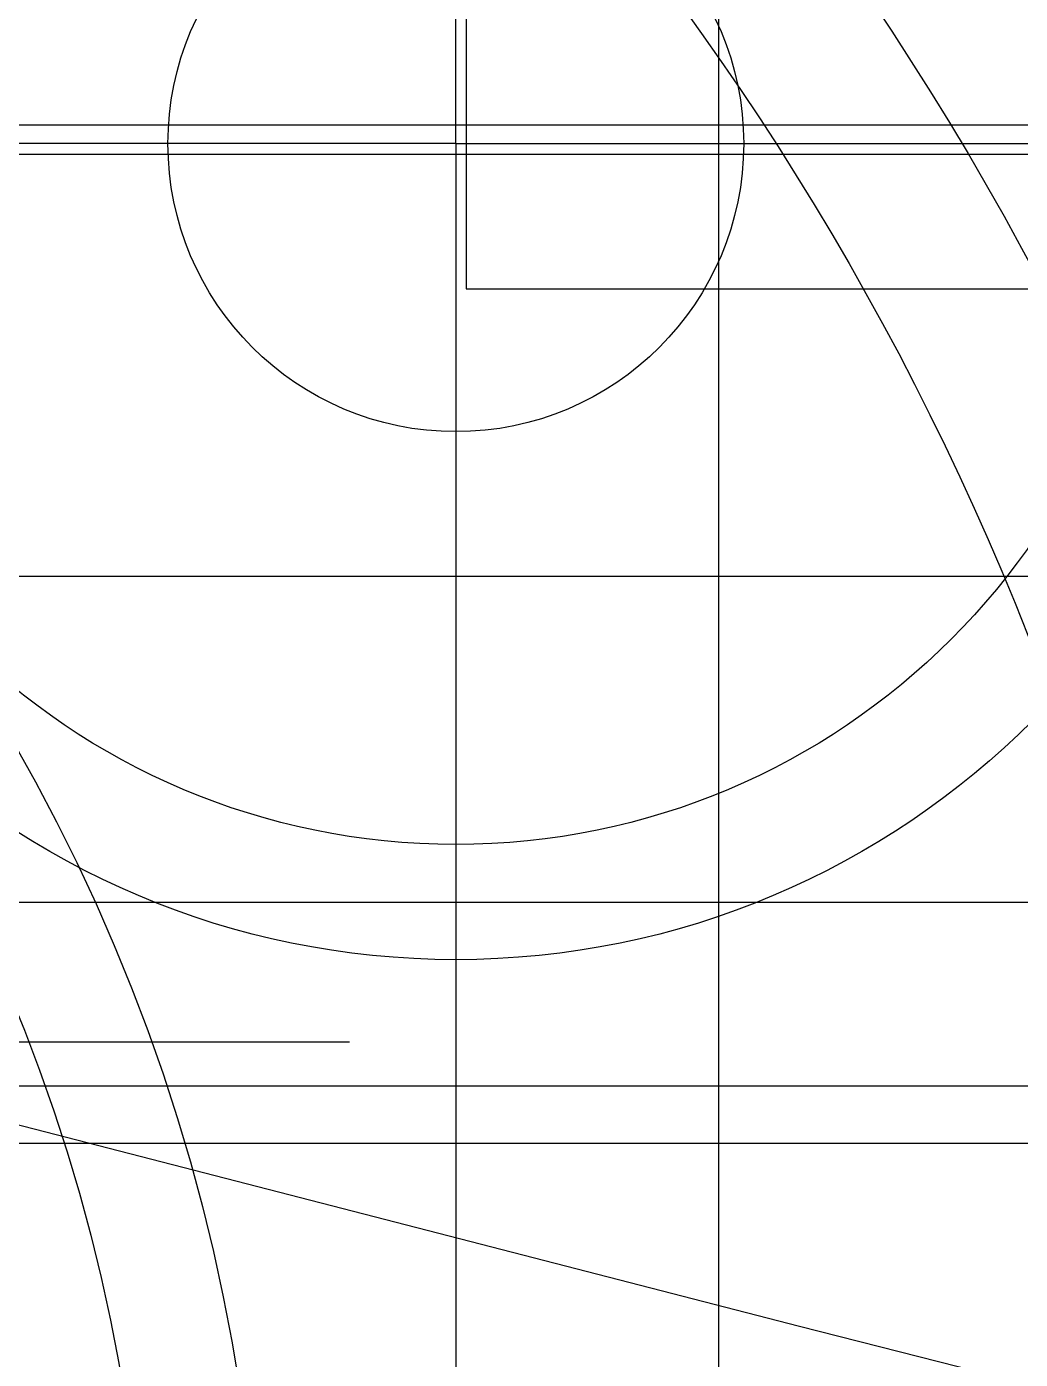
# Model space of a CAD drawing. Extents: x -381 to 213, y -63 to 250.
# Drawn here: x -101 to -90.64, y 15.91 to 29.79 of the extents above; entities that cross this region are included whole.
import ezdxf

# ---------------------------------------------------------------- set-up
doc = ezdxf.new("R2010")
doc.units = 0
doc.header["$MEASUREMENT"] = 0
for name, pattern in [('K5LT65535', [0]), ('K5LT_AXLED', [19.5, 15, -1.5, 1.5, -1.5]), ('K5LT_BASIC', [0])]:
    doc.linetypes.add(name, pattern=pattern)
doc.layers.add('Системный слой', color=7, linetype='Continuous')

# ---------------------------------------------------------------- blocks, each defined once
blk = doc.blocks.new('*U')
at = {"layer": 'Системный слой', "color": 5, "linetype": 'K5LT_BASIC'}
for p, q in [((0.099, 28.32), (0.099, -1.68)), ((43.495, 21.831), (-41.505, 21.831)), ((33.378, 11.223), (-46.622, 11.223)), ((-168.83, -0.277), (156.17, -0.277)), ((0.099, -1.68), (20.099, -1.68))]:
    blk.add_line(p, q, dxfattribs=at)
at = {"layer": 'Системный слой', "color": 30, "linetype": 'K5LT_AXLED'}
for p, q in [((-0.009, -0.168), (-0.009, 22.982)), ((-0.009, -0.168), (-0.009, 21.632)), ((-118.058, 12.608), (-108.558, 12.608)), ((-0.009, -0.168), (-0.009, 9.132)), ((-0.009, -0.168), (-23.159, -0.168)), ((-0.009, -0.168), (-21.809, -0.168)), ((-0.009, -0.168), (-9.309, -0.168)), ((-0.009, -0.168), (23.141, -0.168)), ((-0.009, -0.168), (-0.009, -23.318)), ((-0.009, -0.168), (21.791, -0.168)), ((-0.009, -0.168), (-0.009, -21.968)), ((-0.009, -0.168), (9.291, -0.168)), ((-0.009, -0.168), (-0.009, -9.468))]:
    blk.add_line(p, q, dxfattribs=at)
blk = doc.blocks.new('*F')
at = {"layer": 'Системный слой', "color": 5, "linetype": 'K5LT65535'}
for points in [[(-51.102, 49.761), (-128.234, 22.87), (-130.112, 20.429), (-130.112, 14.065), (-53.877, 14.065), (-43.829, 42.392), (-43.829, 45.933)], [(-51.58, 12.152), (-51.58, 15.788), (-42.68, 41.722), (-39.714, 44.689), (1.149, 44.689), (2.728, 43.11), (2.728, -18.333), (0.766, -21.534), (-1.148, -21.534)], [(-2.296, 17.128), (-38.374, 17.128), (-38.374, 39.425), (-36.125, 41.674), (-4.114, 41.674), (-2.313, 39.736), (-2.296, 17.128)], [(128.857, 7.143), (119.127, 9.616), (108.601, 12.327), (95.602, 15.038), (84.677, 16.952), (74.549, 18.468), (64.596, 19.329)], [(61.31, -34.166), (-32.345, -34.121), (-47.082, -29.094), (-58.662, -6.988), (-60.958, -2.49), (-65.073, -0.385), (-75.983, 2.103), (-86.605, 2.103), (-95.888, 2.103), (-104.022, -0.385), (-108.998, -5.361), (-114.262, -13.687), (-130.243, -13.687), (-130.243, 12.152), (-51.58, 12.152), (-42.01, -15.983), (-39.427, -18.567), (-35.886, -20.385), (-31.867, -21.534), (54.835, -21.534), (57.084, -19.285), (57.084, 15.692), (64.596, 15.692), (64.622, 7.622)]]:
    blk.add_lwpolyline(points, dxfattribs=at)
at = {"layer": 'Системный слой', "color": 5, "linetype": 'K5LT_BASIC'}
for centre, radius in [((94.013, 5.981), 62.534), ((94.013, 5.981), 62.534), ((94.013, 5.981), 37.817), ((94.013, 5.981), 37.817), ((94.013, 5.981), 31.192), ((94.013, 5.981), 31.192), ((94.013, 5.982), 29.543), ((94.013, 5.982), 29.543), ((-0.009, -0.168), 21.15), ((-0.009, -0.168), 19.8), ((-0.009, -0.168), 8.5), ((-0.009, -0.168), 7.3), ((-21.536, -16.111), 19.5), ((-0.009, -0.168), 3), ((-21.536, -16.111), 18.3)]:
    blk.add_circle(centre, radius, dxfattribs=at)
at = {"layer": 'Системный слой'}
blk.add_blockref('*U', (0, 0), dxfattribs=at)
blk.add_blockref('*U', (0, 0), dxfattribs=at)
blk.add_blockref('*U', (0, 0), dxfattribs=at)
blk.add_blockref('*U', (0, 0), dxfattribs=at)
blk.add_blockref('*U', (0, 0), dxfattribs=at)
blk.add_blockref('*U', (0, 0), dxfattribs=at)
blk.add_blockref('*U', (0, 0), dxfattribs=at)
blk.add_blockref('*U', (0, 0), dxfattribs=at)
blk.add_blockref('*U', (0, 0), dxfattribs=at)
blk.add_blockref('*U', (0, 0), dxfattribs=at)
blk.add_blockref('*U', (0, 0), dxfattribs=at)
blk.add_blockref('*U', (0, 0), dxfattribs=at)
blk.add_blockref('*U', (0, 0), dxfattribs=at)
blk.add_blockref('*U', (0, 0), dxfattribs=at)
blk.add_blockref('*U', (0, 0), dxfattribs=at)
blk.add_blockref('*U', (0, 0), dxfattribs=at)
blk.add_blockref('*U', (0, 0), dxfattribs=at)
blk.add_blockref('*U', (0, 0), dxfattribs=at)
blk.add_blockref('*U', (0, 0), dxfattribs=at)
blk.add_blockref('*U', (0, 0), dxfattribs=at)
blk.add_blockref('*U', (0, 0), dxfattribs=at)
blk.add_blockref('*U', (0, 0), dxfattribs=at)
blk.add_blockref('*U', (0, 0), dxfattribs=at)
blk.add_blockref('*U', (0, 0), dxfattribs=at)
blk.add_blockref('*U', (0, 0), dxfattribs=at)
blk.add_blockref('*U', (0, 0), dxfattribs=at)
blk.add_blockref('*U', (0, 0), dxfattribs=at)
blk.add_blockref('*U', (0, 0), dxfattribs=at)
blk.add_blockref('*U', (0, 0), dxfattribs=at)
blk.add_blockref('*U', (0, 0), dxfattribs=at)
blk.add_blockref('*U', (0, 0), dxfattribs=at)
blk.add_blockref('*U', (0, 0), dxfattribs=at)
blk.add_blockref('*U', (0, 0), dxfattribs=at)
blk.add_blockref('*U', (0, 0), dxfattribs=at)
blk.add_blockref('*U', (0, 0), dxfattribs=at)
blk.add_blockref('*U', (0, 0), dxfattribs=at)
blk.add_blockref('*U', (0, 0), dxfattribs=at)
blk.add_blockref('*U', (0, 0), dxfattribs=at)
blk.add_blockref('*U', (0, 0), dxfattribs=at)
blk.add_blockref('*U', (0, 0), dxfattribs=at)
blk.add_blockref('*U', (0, 0), dxfattribs=at)
blk.add_blockref('*U', (0, 0), dxfattribs=at)
blk.add_blockref('*U', (0, 0), dxfattribs=at)
blk.add_blockref('*U', (0, 0), dxfattribs=at)
blk.add_blockref('*U', (0, 0), dxfattribs=at)
blk.add_blockref('*U', (0, 0), dxfattribs=at)
blk.add_blockref('*U', (0, 0), dxfattribs=at)
blk.add_blockref('*U', (0, 0), dxfattribs=at)
blk.add_blockref('*U', (0, 0), dxfattribs=at)
blk.add_blockref('*U', (0, 0), dxfattribs=at)
blk.add_blockref('*U', (0, 0), dxfattribs=at)
blk.add_blockref('*U', (0, 0), dxfattribs=at)
blk.add_blockref('*U', (0, 0), dxfattribs=at)
blk.add_blockref('*U', (0, 0), dxfattribs=at)
blk.add_blockref('*U', (0, 0), dxfattribs=at)
blk.add_blockref('*U', (0, 0), dxfattribs=at)
blk.add_blockref('*U', (0, 0), dxfattribs=at)
blk.add_blockref('*U', (0, 0), dxfattribs=at)
blk.add_blockref('*U', (0, 0), dxfattribs=at)
blk.add_blockref('*U', (0, 0), dxfattribs=at)
blk.add_blockref('*U', (0, 0), dxfattribs=at)
blk.add_blockref('*U', (0, 0), dxfattribs=at)
blk.add_blockref('*U', (0, 0), dxfattribs=at)
blk.add_blockref('*U', (0, 0), dxfattribs=at)
blk.add_blockref('*U', (0, 0), dxfattribs=at)
blk.add_blockref('*U', (0, 0), dxfattribs=at)
blk.add_blockref('*U', (0, 0), dxfattribs=at)
blk.add_blockref('*U', (0, 0), dxfattribs=at)
blk.add_blockref('*U', (0, 0), dxfattribs=at)
blk.add_blockref('*U', (0, 0), dxfattribs=at)
blk.add_blockref('*U', (0, 0), dxfattribs=at)
blk.add_blockref('*U', (0, 0), dxfattribs=at)
blk.add_blockref('*U', (0, 0), dxfattribs=at)
blk.add_blockref('*U', (0, 0), dxfattribs=at)
blk.add_blockref('*U', (0, 0), dxfattribs=at)
blk.add_blockref('*U', (0, 0), dxfattribs=at)
blk.add_blockref('*U', (0, 0), dxfattribs=at)
blk.add_blockref('*U', (0, 0), dxfattribs=at)
blk.add_blockref('*U', (0, 0), dxfattribs=at)
blk.add_blockref('*U', (0, 0), dxfattribs=at)
blk.add_blockref('*U', (0, 0), dxfattribs=at)
blk.add_blockref('*U', (0, 0), dxfattribs=at)
blk.add_blockref('*U', (0, 0), dxfattribs=at)
blk.add_blockref('*U', (0, 0), dxfattribs=at)
blk.add_blockref('*U', (0, 0), dxfattribs=at)
blk.add_blockref('*U', (0, 0), dxfattribs=at)
blk.add_blockref('*U', (0, 0), dxfattribs=at)
blk.add_blockref('*U', (0, 0), dxfattribs=at)
blk.add_blockref('*U', (0, 0), dxfattribs=at)
blk.add_blockref('*U', (0, 0), dxfattribs=at)
blk.add_blockref('*U', (0, 0), dxfattribs=at)
blk.add_blockref('*U', (0, 0), dxfattribs=at)
blk.add_blockref('*U', (0, 0), dxfattribs=at)
blk.add_blockref('*U', (0, 0), dxfattribs=at)
blk.add_blockref('*U', (0, 0), dxfattribs=at)
blk.add_blockref('*U', (0, 0), dxfattribs=at)
blk.add_blockref('*U', (0, 0), dxfattribs=at)
blk.add_blockref('*U', (0, 0), dxfattribs=at)
blk.add_blockref('*U', (0, 0), dxfattribs=at)
blk.add_blockref('*U', (0, 0), dxfattribs=at)
blk.add_blockref('*U', (0, 0), dxfattribs=at)
blk.add_blockref('*U', (0, 0), dxfattribs=at)
blk.add_blockref('*U', (0, 0), dxfattribs=at)
blk.add_blockref('*U', (0, 0), dxfattribs=at)
blk.add_blockref('*U', (0, 0), dxfattribs=at)
blk.add_blockref('*U', (0, 0), dxfattribs=at)
blk.add_blockref('*U', (0, 0), dxfattribs=at)
blk.add_blockref('*U', (0, 0), dxfattribs=at)
blk.add_blockref('*U', (0, 0), dxfattribs=at)
blk.add_blockref('*U', (0, 0), dxfattribs=at)
blk.add_blockref('*U', (0, 0), dxfattribs=at)
blk.add_blockref('*U', (0, 0), dxfattribs=at)
blk.add_blockref('*U', (0, 0), dxfattribs=at)
blk.add_blockref('*U', (0, 0), dxfattribs=at)
blk.add_blockref('*U', (0, 0), dxfattribs=at)
blk.add_blockref('*U', (0, 0), dxfattribs=at)
blk.add_blockref('*U', (0, 0), dxfattribs=at)
blk.add_blockref('*U', (0, 0), dxfattribs=at)
blk.add_blockref('*U', (0, 0), dxfattribs=at)
blk.add_blockref('*U', (0, 0), dxfattribs=at)
blk.add_blockref('*U', (0, 0), dxfattribs=at)
blk.add_blockref('*U', (0, 0), dxfattribs=at)
blk.add_blockref('*U', (0, 0), dxfattribs=at)
blk.add_blockref('*U', (0, 0), dxfattribs=at)
blk.add_blockref('*U', (0, 0), dxfattribs=at)
blk.add_blockref('*U', (0, 0), dxfattribs=at)
blk.add_blockref('*U', (0, 0), dxfattribs=at)
blk.add_blockref('*U', (0, 0), dxfattribs=at)
blk.add_blockref('*U', (0, 0), dxfattribs=at)
blk.add_blockref('*U', (0, 0), dxfattribs=at)
blk.add_blockref('*U', (0, 0), dxfattribs=at)
blk.add_blockref('*U', (0, 0), dxfattribs=at)
blk.add_blockref('*U', (0, 0), dxfattribs=at)
blk.add_blockref('*U', (0, 0), dxfattribs=at)
blk.add_blockref('*U', (0, 0), dxfattribs=at)
blk.add_blockref('*U', (0, 0), dxfattribs=at)
blk.add_blockref('*U', (0, 0), dxfattribs=at)
blk.add_blockref('*U', (0, 0), dxfattribs=at)
blk.add_blockref('*U', (0, 0), dxfattribs=at)
blk.add_blockref('*U', (0, 0), dxfattribs=at)
blk.add_blockref('*U', (0, 0), dxfattribs=at)
blk.add_blockref('*U', (0, 0), dxfattribs=at)
blk.add_blockref('*U', (0, 0), dxfattribs=at)
blk.add_blockref('*U', (0, 0), dxfattribs=at)
blk.add_blockref('*U', (0, 0), dxfattribs=at)
blk.add_blockref('*U', (0, 0), dxfattribs=at)
blk.add_blockref('*U', (0, 0), dxfattribs=at)
blk.add_blockref('*U', (0, 0), dxfattribs=at)
blk.add_blockref('*U', (0, 0), dxfattribs=at)
blk.add_blockref('*U', (0, 0), dxfattribs=at)
blk.add_blockref('*U', (0, 0), dxfattribs=at)
blk.add_blockref('*U', (0, 0), dxfattribs=at)
blk.add_blockref('*U', (0, 0), dxfattribs=at)
blk.add_blockref('*U', (0, 0), dxfattribs=at)
blk.add_blockref('*U', (0, 0), dxfattribs=at)
blk.add_blockref('*U', (0, 0), dxfattribs=at)
blk.add_blockref('*U', (0, 0), dxfattribs=at)
blk.add_blockref('*U', (0, 0), dxfattribs=at)
blk.add_blockref('*U', (0, 0), dxfattribs=at)
blk.add_blockref('*U', (0, 0), dxfattribs=at)
blk.add_blockref('*U', (0, 0), dxfattribs=at)
blk.add_blockref('*U', (0, 0), dxfattribs=at)
blk.add_blockref('*U', (0, 0), dxfattribs=at)
blk.add_blockref('*U', (0, 0), dxfattribs=at)
blk.add_blockref('*U', (0, 0), dxfattribs=at)
blk.add_blockref('*U', (0, 0), dxfattribs=at)
blk.add_blockref('*U', (0, 0), dxfattribs=at)
blk.add_blockref('*U', (0, 0), dxfattribs=at)
blk.add_blockref('*U', (0, 0), dxfattribs=at)
blk.add_blockref('*U', (0, 0), dxfattribs=at)
blk.add_blockref('*U', (0, 0), dxfattribs=at)
blk.add_blockref('*U', (0, 0), dxfattribs=at)
blk.add_blockref('*U', (0, 0), dxfattribs=at)
blk.add_blockref('*U', (0, 0), dxfattribs=at)
blk.add_blockref('*U', (0, 0), dxfattribs=at)
blk.add_blockref('*U', (0, 0), dxfattribs=at)
blk.add_blockref('*U', (0, 0), dxfattribs=at)
blk.add_blockref('*U', (0, 0), dxfattribs=at)
blk.add_blockref('*U', (0, 0), dxfattribs=at)
blk.add_blockref('*U', (0, 0), dxfattribs=at)
blk.add_blockref('*U', (0, 0), dxfattribs=at)
blk.add_blockref('*U', (0, 0), dxfattribs=at)
blk.add_blockref('*U', (0, 0), dxfattribs=at)
blk.add_blockref('*U', (0, 0), dxfattribs=at)
blk.add_blockref('*U', (0, 0), dxfattribs=at)
blk.add_blockref('*U', (0, 0), dxfattribs=at)
blk.add_blockref('*U', (0, 0), dxfattribs=at)
blk.add_blockref('*U', (0, 0), dxfattribs=at)
blk.add_blockref('*U', (0, 0), dxfattribs=at)
blk.add_blockref('*U', (0, 0), dxfattribs=at)
blk.add_blockref('*U', (0, 0), dxfattribs=at)
blk.add_blockref('*U', (0, 0), dxfattribs=at)
blk.add_blockref('*U', (0, 0), dxfattribs=at)
blk.add_blockref('*U', (0, 0), dxfattribs=at)
blk.add_blockref('*U', (0, 0), dxfattribs=at)
blk.add_blockref('*U', (0, 0), dxfattribs=at)
blk.add_blockref('*U', (0, 0), dxfattribs=at)
blk.add_blockref('*U', (0, 0), dxfattribs=at)
blk.add_blockref('*U', (0, 0), dxfattribs=at)
blk.add_blockref('*U', (0, 0), dxfattribs=at)
blk.add_blockref('*U', (0, 0), dxfattribs=at)
blk.add_blockref('*U', (0, 0), dxfattribs=at)
blk.add_blockref('*U', (0, 0), dxfattribs=at)
blk.add_blockref('*U', (0, 0), dxfattribs=at)
blk.add_blockref('*U', (0, 0), dxfattribs=at)
blk.add_blockref('*U', (0, 0), dxfattribs=at)
blk.add_blockref('*U', (0, 0), dxfattribs=at)

msp = doc.modelspace()

# ---------------------------------------------------------------- block references
at = {"layer": 'Системный слой'}
for p in [(-96.515, 28.741), (-63.927, 6.935), (-212.068, 6.637), (10.927, 6.609)]:
    msp.add_blockref('*F', p, dxfattribs=at)

doc.saveas('drawing.dxf')
